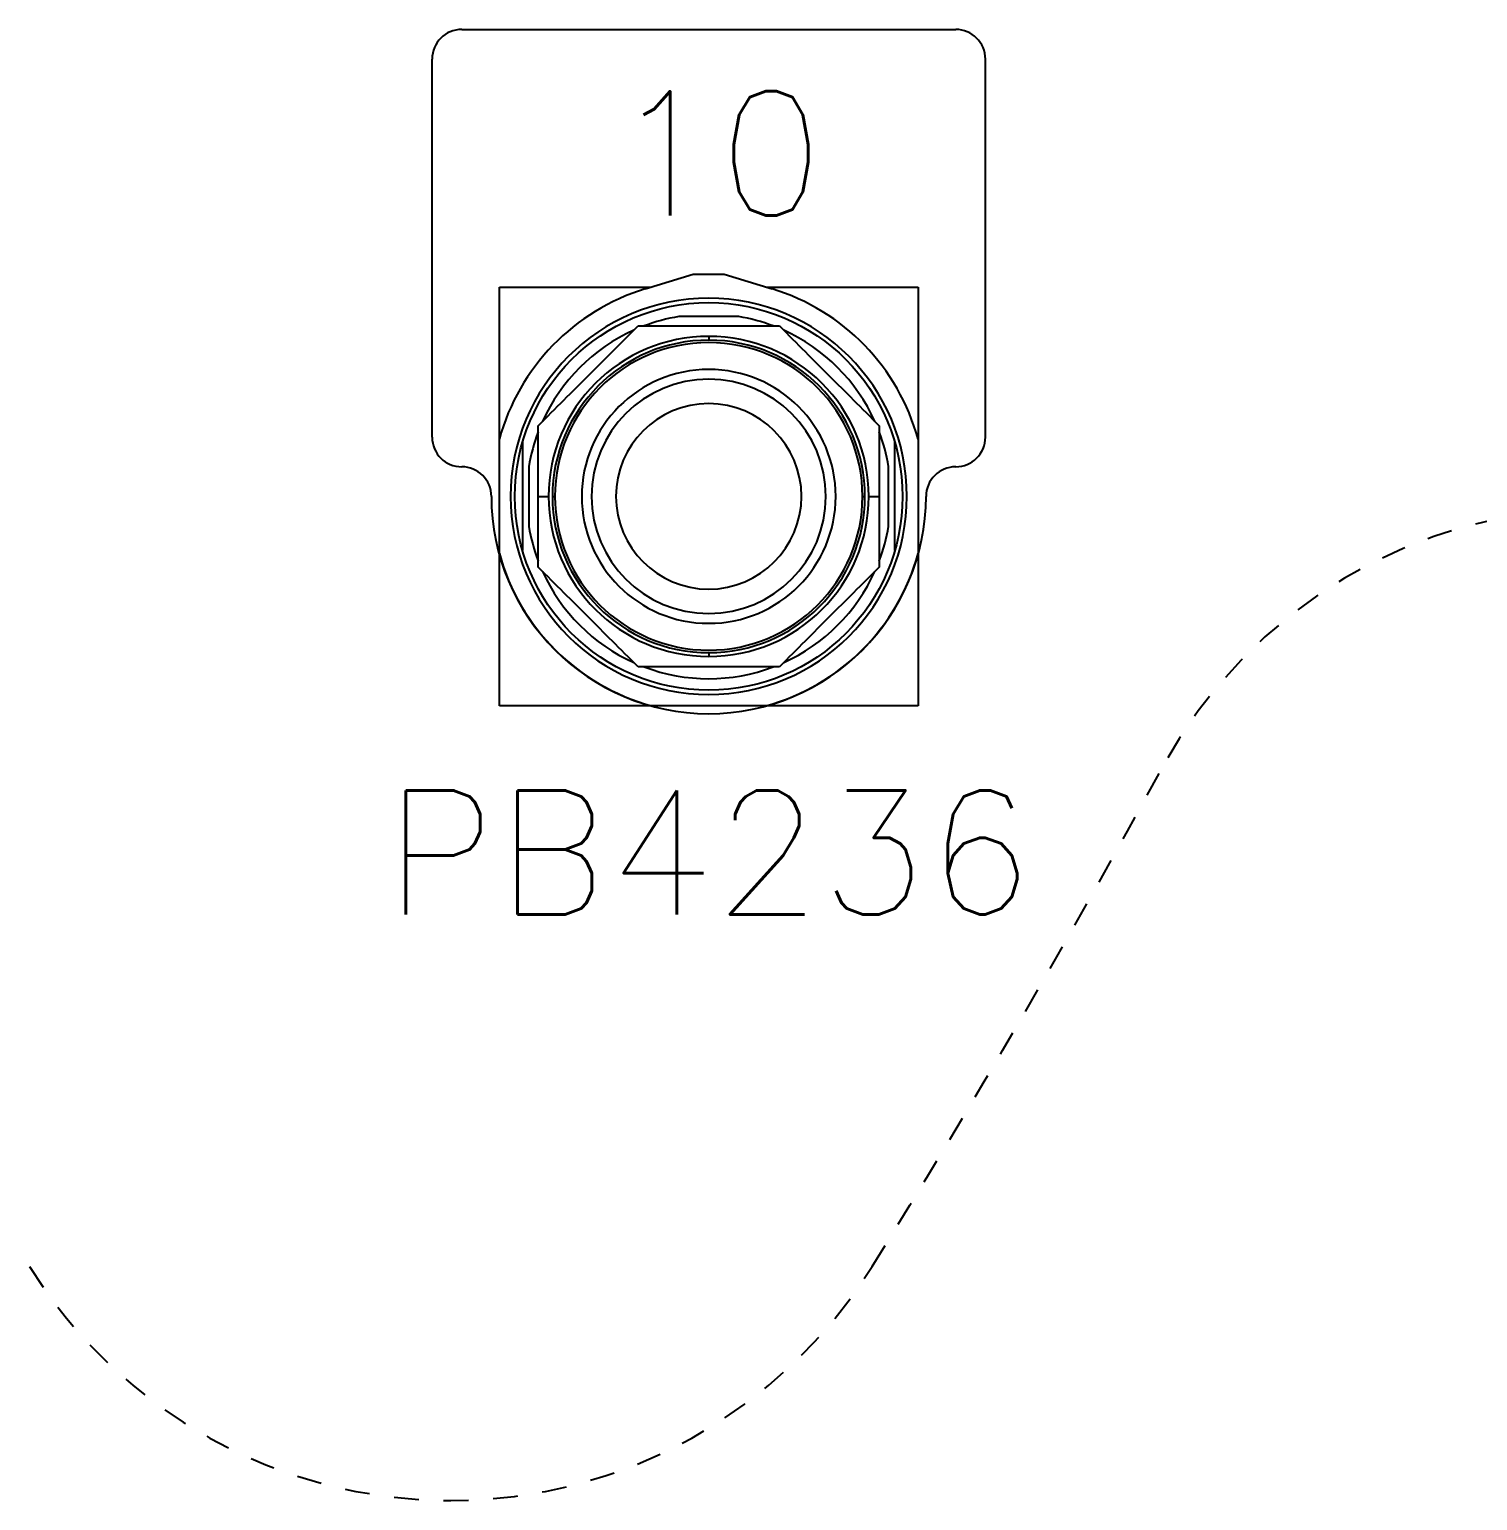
# Model space of a CAD drawing. Header units: inches. Extents: x 0 to 99.9, y 0 to 66.6.
# Drawn here: x 41.94 to 47.78, y 28.49 to 34.42 of the extents above; entities that cross this region are included whole.
import ezdxf
from ezdxf.enums import TextEntityAlignment as Align

# ---------------------------------------------------------------- set-up
doc = ezdxf.new("R2010")
doc.units = ezdxf.units.IN
doc.header["$MEASUREMENT"] = 0
doc.linetypes.add('HIDDEN', pattern=[0.2, 0.1, -0.1])
for name, color, linetype in [('DOOR_ASSEMBLY', 7, 'Continuous'), ('PDESC', 142, 'Continuous'), ('PNPG', 72, 'Continuous'), ('PSYMS', 7, 'Continuous'), ('PTAG', 150, 'Continuous')]:
    doc.layers.add(name, color=color, linetype=linetype)
doc.styles.add('WD', font='romans.shx')

# ---------------------------------------------------------------- blocks, each defined once
blk = doc.blocks.new('9001SKR1B')
at = {"color": 7, "linetype": 'Continuous', "lineweight": 25}
for p, q in [((-0.2563, 0.8366), (-0.0625, 0.896)), ((-0.0625, 0.896), (0.0625, 0.896)), ((0.0625, 0.896), (0.2563, 0.8366)), ((-0.844, -0.844), (-0.844, 0.844)), ((-0.844, 0.844), (-0.2322, 0.844)), ((0.2322, 0.844), (0.844, 0.844)), ((0.844, 0.844), (0.844, -0.844)), ((0.1208, 0.725), (-0.1208, 0.725)), ((0, 0.6454), (0, 0.6299)), ((-0.75, 0.2188), (-0.75, -0.2188)), ((0.75, -0.2188), (0.75, 0.2188)), ((-0.725, 0.1208), (-0.725, -0.1208)), ((0.725, -0.1208), (0.725, 0.1208)), ((-0.6875, 0), (-0.6454, 0)), ((0.6454, 0), (0.6875, 0)), ((-0.6299, 0), (-0.6199, 0)), ((0.6199, 0), (0.6299, 0)), ((0, -0.6299), (0, -0.6454)), ((0.844, -0.844), (-0.844, -0.844))]:
    blk.add_line(p, q, dxfattribs=at)
blk.add_circle((0, 0), 0.7813)
for radius, start, end in [(0.875, 107.03461, 164.70304), (0.875, 15.29696, 72.96539), (0.799, 0, 180), (0.735, 99.4621, 110.71132), (0.735, 69.28868, 80.5379), (0.735, 114.28868, 155.71132), (0.735, 24.28868, 65.71132), (0.6454, 0, 270), (0.6454, 90, 0), (0.6299, 0, 180), (0.6199, 0, 180), (0.5118, 0, 180), (0.4724, 0, 180), (0.374, 0, 180), (0.735, 159.28868, 170.5379), (0.735, 9.4621, 20.71132), (0.799, 180, 0), (0.4724, 180, 0), (0.6299, 180, 0), (0.6199, 180, 0), (0.5118, 180, 0), (0.374, 180, 0), (0.735, 189.4621, 200.71132), (0.735, 339.28868, 350.5379), (0.875, 195.29696, 254.70304), (0.875, 285.29696, 344.70304), (0.735, 204.28868, 245.71132), (0.735, 294.28868, 335.71132), (0.735, 249.28868, 290.71132)]:
    blk.add_arc((0, 0), radius, start, end, dxfattribs=at)
for points, knots in [([(-0.6875, 0.2848), (-0.6512, 0.3211), (-0.617, 0.3553), (-0.5506, 0.4217), (-0.5184, 0.4539), (-0.4539, 0.5184), (-0.4217, 0.5506), (-0.3553, 0.617), (-0.3211, 0.6512), (-0.2848, 0.6875)], [0, 0, 0, 0, 0.25, 0.25, 0.5, 0.5, 0.75, 0.75, 1, 1, 1, 1]), ([(-0.2848, 0.6875), (-0.2334, 0.6875), (-0.1851, 0.6875), (-0.0912, 0.6875), (-0.0456, 0.6875), (0.0456, 0.6875), (0.0912, 0.6875), (0.1851, 0.6875), (0.2334, 0.6875), (0.2848, 0.6875)], [0, 0, 0, 0, 0.25, 0.25, 0.5, 0.5, 0.75, 0.75, 1, 1, 1, 1]), ([(0.2848, 0.6875), (0.3211, 0.6512), (0.3553, 0.617), (0.4217, 0.5506), (0.4539, 0.5184), (0.5184, 0.4539), (0.5506, 0.4217), (0.617, 0.3553), (0.6512, 0.3211), (0.6875, 0.2848)], [0, 0, 0, 0, 0.25, 0.25, 0.5, 0.5, 0.75, 0.75, 1, 1, 1, 1]), ([(-0.6875, 0), (-0.6875, 0.0456), (-0.6875, 0.0912), (-0.6875, 0.1851), (-0.6875, 0.2334), (-0.6875, 0.2848)], [0, 0, 0, 0, 0.5, 0.5, 1, 1, 1, 1]), ([(0.6875, 0.2848), (0.6875, 0.2334), (0.6875, 0.1851), (0.6875, 0.0912), (0.6875, 0.0456), (0.6875, 0)], [0, 0, 0, 0, 0.5, 0.5, 1, 1, 1, 1]), ([(-0.6875, -0.2848), (-0.6875, -0.2334), (-0.6875, -0.1851), (-0.6875, -0.0912), (-0.6875, -0.0456), (-0.6875, 0)], [0, 0, 0, 0, 0.5, 0.5, 1, 1, 1, 1]), ([(0.6875, 0), (0.6875, -0.0456), (0.6875, -0.0912), (0.6875, -0.1851), (0.6875, -0.2334), (0.6875, -0.2848)], [0, 0, 0, 0, 0.5, 0.5, 1, 1, 1, 1]), ([(-0.2848, -0.6875), (-0.3211, -0.6512), (-0.3553, -0.617), (-0.4217, -0.5506), (-0.4539, -0.5184), (-0.5184, -0.4539), (-0.5506, -0.4217), (-0.617, -0.3553), (-0.6512, -0.3211), (-0.6875, -0.2848)], [0, 0, 0, 0, 0.25, 0.25, 0.5, 0.5, 0.75, 0.75, 1, 1, 1, 1]), ([(0.6875, -0.2848), (0.6512, -0.3211), (0.617, -0.3553), (0.5506, -0.4217), (0.5184, -0.4539), (0.4539, -0.5184), (0.4217, -0.5506), (0.3553, -0.617), (0.3211, -0.6512), (0.2848, -0.6875)], [0, 0, 0, 0, 0.25, 0.25, 0.5, 0.5, 0.75, 0.75, 1, 1, 1, 1]), ([(0.2848, -0.6875), (0.2334, -0.6875), (0.1851, -0.6875), (0.0912, -0.6875), (0.0456, -0.6875), (-0.0456, -0.6875), (-0.0912, -0.6875), (-0.1851, -0.6875), (-0.2334, -0.6875), (-0.2848, -0.6875)], [0, 0, 0, 0, 0.25, 0.25, 0.5, 0.5, 0.75, 0.75, 1, 1, 1, 1])]:
    blk.add_open_spline(points, degree=3, knots=knots, dxfattribs=at)
blk = doc.blocks.new('_NPXXD3_RING_NAMETAG')
at = {"layer": 'PNPG'}
for p, q in [((-0.9956, 1.8829), (0.9956, 1.8829)), ((-1.1151, 0.2389), (-1.1151, 1.7635)), ((1.1151, 0.2389), (1.1151, 1.7635))]:
    blk.add_line(p, q, dxfattribs=at)
for centre, radius, start, end in [((-0.9956, 1.7635), 0.1195, 90, 180), ((0.9956, 1.7635), 0.1195, 0, 90), ((-0.9956, 0.2389), 0.1195, 180, 270), ((0.9956, 0.2389), 0.1195, 270, 0), ((-0.9956, 0), 0.1195, 0, 90), ((0.9956, 0), 0.1195, 90, 180), ((0, 0), 0.8761, 180, 0)]:
    blk.add_arc(centre, radius, start, end, dxfattribs=at)
at = {"style": 'WD', "width": 0.7}
for tag, p in [('DESC1', (0.0099, 1.5301)), ('DESC2', (0.0099, 1.3739)), ('DESC3', (0.0099, 1.226))]:
    blk.add_attdef(tag, text='', height=0.125, dxfattribs=at).set_placement(p, align=Align.CENTER)

msp = doc.modelspace()

# ---------------------------------------------------------------- linework, layer by layer
at = {"layer": 'DOOR_ASSEMBLY', "linetype": 'HIDDEN'}
for centre, radius, start, end in [((48.2621, 30.4929), 2, 90, 151.51873), ((11.9541, 50.1912), 39.3073, 328.12954, 331.51873), ((43.6371, 30.4929), 2, 211.87046, 328.12954)]:
    msp.add_arc(centre, radius, start, end, dxfattribs=at)

# ---------------------------------------------------------------- block references
at = {"layer": 'PSYMS'}
ref = msp.add_blockref('_NPXXD3_RING_NAMETAG', (44.6769, 32.5419), dxfattribs=at)
ref.add_attrib('DESC1', '10 ', dxfattribs={"layer": 'PDESC', "height": 0.5, "style": 'WD'}).set_placement((44.8855, 33.6752), align=Align.CENTER)
ref = msp.add_blockref('9001SKR1B', (44.6769, 32.5419), dxfattribs=at)
ref.add_attrib('P_TAG1', 'PB4236', dxfattribs={"layer": 'PTAG', "height": 0.5, "style": 'WD', "flags": 8}).set_placement((44.6769, 31.1061), align=Align.MIDDLE_CENTER)

doc.saveas('drawing.dxf')
